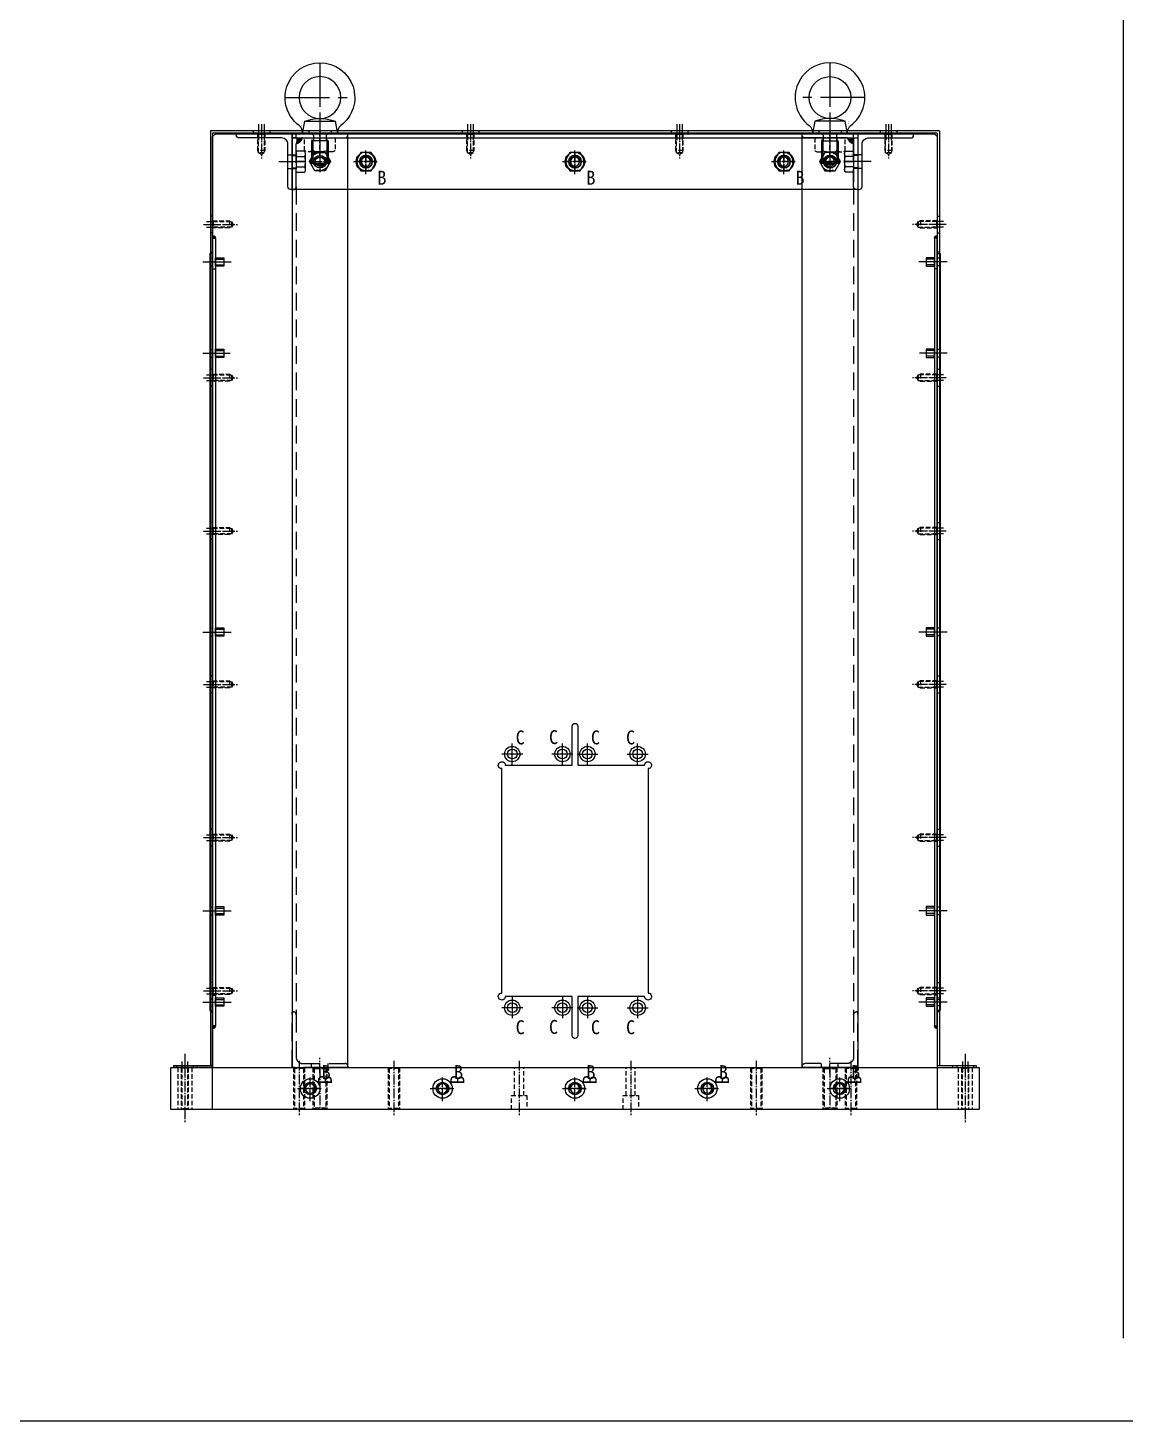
# Model space of a CAD drawing. Header units: millimetres. Extents: x 282 to 14566, y -4134 to 5341.
# Drawn here: x 6632 to 7420, y 472 to 1472 of the extents above; entities that cross this region are included whole.
import ezdxf
from ezdxf.enums import TextEntityAlignment as Align

# ---------------------------------------------------------------- set-up
doc = ezdxf.new("R2010")
doc.units = ezdxf.units.MM
for name, pattern in [('CENTER', [50.8, 31.75, -6.35, 6.35, -6.35]), ('CENTER1', [10, 7, -1, 1, -1]), ('HIDDEN', [9.525, 6.35, -3.175]), ('HIDDEN2', [4.7625, 3.175, -1.5875]), ('HIDDENX2', [19.05, 12.7, -6.35])]:
    doc.linetypes.add(name, pattern=pattern)
for name, color, linetype in [('BOM-T', 4, 'Continuous'), ('CENTER', 1, 'CENTER'), ('THIN', 3, 'Continuous')]:
    doc.layers.add(name, color=color, linetype=linetype)
doc.styles.add('HAN', font='')
doc.styles.get("Standard").update_dxf_attribs({"font": 'ISOCP.SHX', "bigfont": 'WHGTXT.SHX'})
doc.styles.get('HAN').set_extended_font_data('GulimChe')

# ---------------------------------------------------------------- blocks, each defined once
blk = doc.blocks.new('A$C6DBB1F85')
at = {"color": 251, "linetype": 'CENTER1'}
for p, q in [((5.68, 0), (-34.32, 0)), ((5.68, -68), (-34.32, -68)), ((5.68, -328), (-34.32, -328)), ((5.68, -396), (-34.32, -396))]:
    blk.add_line(p, q, dxfattribs=at)
at = {"color": 251, "linetype": 'HIDDEN2'}
for p, q in [((0.68, 4), (-29.32, 4)), ((0, 3.32), (-28.65, 3.32)), ((0.68, -4), (-29.32, -4)), ((0, -3.32), (-28.65, -3.32)), ((0.68, -64), (-29.32, -64)), ((0, -64.68), (-28.65, -64.68)), ((0.68, -72), (-29.32, -72)), ((0, -71.32), (-28.65, -71.32)), ((0.68, -324), (-29.32, -324)), ((0, -324.68), (-28.65, -324.68)), ((0.68, -332), (-29.32, -332)), ((0, -331.32), (-28.65, -331.32)), ((0.68, -392), (-29.32, -392)), ((0, -392.68), (-28.65, -392.68)), ((0, -399.32), (-28.65, -399.32)), ((0.68, -400), (-29.32, -400))]:
    blk.add_line(p, q, dxfattribs=at)
for points in [[(-29.32, 4), (-28.65, 3.32), (-28.65, -3.32), (-29.32, -4)], [(0.68, 4), (0, 3.32), (0, -3.32), (0.68, -4)], [(-29.32, -64), (-28.65, -64.68), (-28.65, -71.32), (-29.32, -72)], [(0.68, -64), (0, -64.68), (0, -71.32), (0.68, -72)], [(-29.32, -324), (-28.65, -324.68), (-28.65, -331.32), (-29.32, -332)], [(0.68, -324), (0, -324.68), (0, -331.32), (0.68, -332)], [(-29.32, -392), (-28.65, -392.68), (-28.65, -399.32), (-29.32, -400)], [(0.68, -392), (0, -392.68), (0, -399.32), (0.68, -400)]]:
    blk.add_lwpolyline(points, dxfattribs=at)
blk = doc.blocks.new('A$C45F8230B')
at = {"color": 6, "linetype": 'HIDDEN2'}
for p, q in [((0.81, 5), (-29.19, 5)), ((0, 4.19), (-28.38, 4.19)), ((0.81, -5), (-29.19, -5)), ((0, -4.19), (-28.38, -4.19)), ((0.81, -361), (-29.19, -361)), ((0, -361.81), (-28.38, -361.81)), ((0.81, -371), (-29.19, -371)), ((0, -370.19), (-28.38, -370.19))]:
    blk.add_line(p, q, dxfattribs=at)
at = {"color": 6, "linetype": 'CENTER1'}
for p, q in [((0.81, 0), (-29.19, 0)), ((0.81, -366), (-29.19, -366))]:
    blk.add_line(p, q, dxfattribs=at)
at = {"color": 6, "linetype": 'HIDDEN2'}
for points in [[(-29.19, 5), (-28.38, 4.19), (-28.38, -4.19), (-29.19, -5)], [(0.81, 5), (0, 4.19), (0, -4.19), (0.81, -5)], [(-29.19, -361), (-28.38, -361.81), (-28.38, -370.19), (-29.19, -371)], [(0.81, -361), (0, -361.81), (0, -370.19), (0.81, -371)]]:
    blk.add_lwpolyline(points, dxfattribs=at)
blk = doc.blocks.new('A$C3AAF212B')
at = {"color": 1, "linetype": 'CENTER1'}
for p, q in [((40, 280), (-10, 280)), ((8, 190), (22, 190)), ((15, 197), (15, 183)), ((15, 102), (15, 88)), ((8, 95), (22, 95)), ((35, 40), (-5, 40)), ((8, 0), (22, 0)), ((15, 7), (15, -7)), ((35, -40), (-5, -40)), ((15, -88), (15, -102)), ((8, -95), (22, -95)), ((15, -183), (15, -197)), ((8, -190), (22, -190)), ((40, -280), (-10, -280))]:
    blk.add_line(p, q, dxfattribs=at)
at = {"linetype": 'HIDDEN2'}
for p, q in [((30, 285), (0, 285)), ((30, 282.5), (0, 282.5)), ((29.57, 282.07), (0.43, 282.07)), ((30, 277.5), (0, 277.5)), ((30, 275), (0, 275)), ((29.57, 277.93), (0.43, 277.93)), ((10, 43.3), (30, 43.3)), ((10, 36.7), (30, 36.7)), ((10, -36.7), (30, -36.7)), ((10, -43.3), (30, -43.3)), ((30, -275), (0, -275)), ((30, -277.5), (0, -277.5)), ((29.57, -277.93), (0.43, -277.93)), ((30, -282.5), (0, -282.5)), ((30, -285), (0, -285)), ((29.57, -282.07), (0.43, -282.07))]:
    blk.add_line(p, q, dxfattribs=at)
at = {"color": 2, "ltscale": 10}
blk.add_lwpolyline([(0, -290), (30, -290), (30, 290), (0, 290)], close=True, dxfattribs=at)
at = {"linetype": 'HIDDEN2'}
for points in [[(0, 277.5), (0.43, 277.93), (0.43, 282.07), (0, 282.5)], [(30, 277.5), (29.57, 277.93), (29.57, 282.07), (30, 282.5)], [(0, 34.5), (10, 34.5), (10, 45.5), (0, 45.5)], [(0, -45.5), (10, -45.5), (10, -34.5), (0, -34.5)], [(0, -277.5), (0.43, -277.93), (0.43, -282.07), (0, -282.5)], [(30, -277.5), (29.57, -277.93), (29.57, -282.07), (30, -282.5)]]:
    blk.add_lwpolyline(points, dxfattribs=at)
at = {"ltscale": 10}
for centre in [(15, 190), (15, 95), (15, 0), (15, -95), (15, -190)]:
    blk.add_circle(centre, 3.32, dxfattribs=at)
at = {"layer": 'THIN', "ltscale": 10}
for centre in [(15, 190), (15, 95), (15, 0), (15, -95), (15, -190)]:
    blk.add_arc(centre, 4, 255, 165, dxfattribs=at)
for name, p in [('A$C6DBB1F85', (29.32, 198)), ('A$C45F8230B', (29.19, 183))]:
    blk.add_blockref(name, p)
at = {"color": 3, "style": 'HAN'}
for p in [(18.08, 195.59), (18.08, 100.59), (18.08, 5.59), (18.08, -89.41), (18.08, -184.41)]:
    blk.add_text('B', height=10, dxfattribs=at).set_placement(p)
blk = doc.blocks.new('A$C253F4690')
at = {"color": 2, "linetype": 'HIDDEN2'}
for p, q in [((-5.48, -9.15), (-5.48, 0)), ((0, -13), (0, 3)), ((5.48, -9.15), (5.48, 0)), ((-8.23, -10), (8.23, -10))]:
    blk.add_line(p, q, dxfattribs=at)
blk.add_lwpolyline([(-10.97, 0), (-10.97, -9.15, 0.309401), (-5.48, -9.15, 0.154701), (5.48, -9.15, 0.309401), (10.97, -9.15), (10.97, 0), (-10.97, 0)], format="xyb", dxfattribs=at)
blk = doc.blocks.new('A$C5742324B')
for p, q in [((10.91, 9), (-10.91, 9)), ((-6, -5), (6, -5)), ((-6, -5), (-6, -21.05)), ((6, -5), (6, -21.05)), ((6, -21.05), (-6, -21.05))]:
    blk.add_line(p, q)
for points in [[(12.5, 0, -0.237131), (14.92, 5.94, 3.020253), (-14.92, 5.94, -0.237131), (-12.5, 0)], [(-4.7, -5), (-4.7, -1.4, 0.414214), (-6.1, 0)], [(6.1, 0, 0.414214), (4.7, -1.4), (4.7, -5)], [(6, -21.05, -0.157869), (-6, -21.05)]]:
    blk.add_lwpolyline(points, format="xyb")
blk.add_lwpolyline([(10.91, 9, 0.183318), (-10.91, 9), (-12.5, 0), (12.5, 0)], format="xyb", close=True)
blk.add_circle((0, 26), 15)
at = {"layer": 'CENTER'}
for p, q in [((0, 51), (0, -22)), ((25, 26), (-25, 26))]:
    blk.add_line(p, q, dxfattribs=at)
at = {"layer": 'THIN'}
for points in [[(-5.05, -5), (-5.05, -21.05)], [(5.05, -5), (5.05, -21.05)]]:
    blk.add_lwpolyline(points, dxfattribs=at)
at = {"layer": 'BOM-T', "color": 4}
blk.add_text('M12X1.75-22L', height=0.6, rotation=270, dxfattribs=at).set_placement((13.2, 9), align=Align.MIDDLE_LEFT)
blk = doc.blocks.new('A$C45832701')
at = {"color": 1, "linetype": 'CENTER1'}
for p, q in [((-24, 650), (-13, 650)), ((-7.51, 650), (7.51, 650)), ((0, 656.5), (0, 643.5)), ((0, -4), (0, 7))]:
    blk.add_line(p, q, dxfattribs=at)
at = {"color": 2, "linetype": 'HIDDEN2'}
for p, q in [((-20, 655), (-17, 655)), ((-20, 645), (-17, 645)), ((-6, 0), (-6, 3)), ((6, 0), (6, 3))]:
    blk.add_line(p, q, dxfattribs=at)
at = {"color": 2, "linetype": 'HIDDENX2'}
blk.add_line((-17, 632), (-17, 38), dxfattribs=at)
for points in [[(-20, 670), (-20, 630), (-19, 630, 0.414214), (-17, 632), (-17, 662.5, -0.414214), (-12.5, 667), (18, 667, 0.414214), (20, 669), (20, 670)], [(-20, 0), (-20, 40), (-19, 40, -0.414214), (-17, 38), (-17, 7.5, 0.414214), (-12.5, 3), (18, 3, -0.414214), (20, 1), (20, 0)]]:
    blk.add_lwpolyline(points, format="xyb", close=True, dxfattribs=at)
at = {"color": 4}
blk.add_lwpolyline([(20, 0), (20, 670), (-20, 670), (-20, 0)], close=True, dxfattribs=at)
at = {"color": 2, "linetype": 'HIDDENX2'}
blk.add_lwpolyline([(3.75, 643.5), (-3.75, 643.5), (-7.51, 650), (-3.75, 656.5), (3.75, 656.5), (7.51, 650), (3.75, 643.5)], dxfattribs=at)
blk.add_circle((0, 650), 6.5, dxfattribs=at)
at = {"color": 4}
blk.add_circle((0, 650), 4.5, dxfattribs=at)
blk.add_circle((0, 650), 3.32)
at = {"layer": 'THIN'}
blk.add_arc((0, 650), 4, 255, 165, dxfattribs=at)
at = {"xscale": -1}
for name, p in [('A$C5742324B', (0, 670)), ('A$C253F4690', (0, 667))]:
    blk.add_blockref(name, p, dxfattribs=at)
blk = doc.blocks.new('A$C59CC2664')
at = {"color": 3}
blk.add_line((-20, 17), (386, 17), dxfattribs=at)
at = {"color": 1, "linetype": 'CENTER1'}
for p, q in [((-7.5, 0), (7.5, 0)), ((0, 7.5), (0, -7.5)), ((358.5, 0), (373.5, 0)), ((366, 7.5), (366, -7.5))]:
    blk.add_line(p, q, dxfattribs=at)
at = {"color": 3}
blk.add_lwpolyline([(386, -20), (-20, -20), (-20, 20), (386, 20)], close=True, dxfattribs=at)
for centre in [(0, 0), (366, 0)]:
    blk.add_circle(centre, 4.5, dxfattribs=at)
blk = doc.blocks.new('A$C3DA20913')
h = blk.add_hatch(color=256)
h.dxf.hatch_style = 1
h.paths.add_polyline_path([(-350, 13, 0.414214), (-346, 17), (-350, 17)])
h = blk.add_hatch(color=256)
h.dxf.hatch_style = 1
h.paths.add_polyline_path([(46, 17), (50, 17), (50, 13, -0.414214)])
at = {"color": 3}
for p, q in [((-350, 20), (50, 20)), ((-350, 17), (-350, 20)), ((50, 17), (50, 20)), ((-353, 17), (-353, -20)), ((-350, 17), (-353, 17)), ((50, 17), (53, 17)), ((53, -20), (53, 17)), ((-353, -20), (53, -20))]:
    blk.add_line(p, q, dxfattribs=at)
at = {"color": 2, "linetype": 'HIDDENX2'}
for p, q in [((50, 17), (-350, 17)), ((-350, 17), (-350, -20)), ((50, -20), (50, 17)), ((-350, 3.75), (-344.08, 3.75)), ((-343.5, 5.63), (-343.5, -5.63)), ((43.5, 5.63), (43.5, -5.63)), ((50, 3.75), (44.08, 3.75)), ((-350, -3.75), (-344.08, -3.75)), ((50, -3.75), (44.08, -3.75))]:
    blk.add_line(p, q, dxfattribs=at)
at = {"color": 1, "linetype": 'CENTER1'}
for p, q in [((-359.54, 0), (-343.46, 0)), ((-307.51, 0), (-292.49, 0)), ((-300, 6.5), (-300, -6.5)), ((-157.51, 0), (-142.49, 0)), ((-150, 6.5), (-150, -6.5)), ((-7.51, 0), (7.51, 0)), ((0, 6.5), (0, -6.5)), ((59.54, 0), (43.46, 0))]:
    blk.add_line(p, q, dxfattribs=at)
at = {"color": 2, "linetype": 'HIDDEN2'}
for p, q in [((-353, 4.5), (-350, 4.5)), ((53, 4.5), (50, 4.5)), ((-353, -4.5), (-350, -4.5)), ((53, -4.5), (50, -4.5))]:
    blk.add_line(p, q, dxfattribs=at)
at = {"color": 2, "linetype": 'HIDDENX2'}
for points in [[(-350, 7.51), (-350, -7.51), (-344.08, -7.51, 0.309401), (-344.08, -3.75, 0.154701), (-344.08, 3.75, 0.309401), (-344.08, 7.51)], [(50, 7.51), (50, -7.51), (44.08, -7.51, -0.309401), (44.08, -3.75, -0.154701), (44.08, 3.75, -0.309401), (44.08, 7.51)]]:
    blk.add_lwpolyline(points, format="xyb", close=True, dxfattribs=at)
for points in [[(-296.25, -6.5), (-303.75, -6.5), (-307.51, 0), (-303.75, 6.5), (-296.25, 6.5), (-292.49, 0), (-296.25, -6.5)], [(-146.25, -6.5), (-153.75, -6.5), (-157.51, 0), (-153.75, 6.5), (-146.25, 6.5), (-142.49, 0), (-146.25, -6.5)], [(3.75, -6.5), (-3.75, -6.5), (-7.51, 0), (-3.75, 6.5), (3.75, 6.5), (7.51, 0), (3.75, -6.5)]]:
    blk.add_lwpolyline(points, dxfattribs=at)
for centre in [(-300, 0), (-150, 0), (0, 0)]:
    blk.add_circle(centre, 6.5, dxfattribs=at)
at = {"color": 3}
for centre in [(-300, 0), (-150, 0), (0, 0)]:
    blk.add_circle(centre, 4.5, dxfattribs=at)
for centre in [(-300, 0), (-150, 0), (0, 0)]:
    blk.add_circle(centre, 3.32)
at = {"color": 2, "linetype": 'HIDDENX2'}
for centre, start, end in [((-350, 17), 270, 0), ((50, 17), 180, 270)]:
    blk.add_arc(centre, 4, start, end, dxfattribs=at)
at = {"layer": 'CENTER'}
for p, q in [((-343.5, 0), (-350, 0)), ((43.5, 0), (50, 0))]:
    blk.add_line(p, q, dxfattribs=at)
at = {"layer": 'THIN'}
for centre in [(-300, 0), (-150, 0), (0, 0)]:
    blk.add_arc(centre, 4, 255, 165, dxfattribs=at)
at = {"color": 2, "linetype": 'HIDDENX2'}
blk.add_text('M8X1.25 (Type 1)', height=0.6, dxfattribs=at).set_placement((45.84, 5.32), align=Align.MIDDLE_LEFT)
at = {"layer": 'BOM-T', "color": 4}
blk.add_text('M8X1.25 (Type 1)', height=0.6, rotation=180, dxfattribs=at).set_placement((-345.84, 5.2), align=Align.MIDDLE_LEFT)
blk = doc.blocks.new('A$C11A54ADD')
at = {"color": 1, "linetype": 'CENTER1'}
blk.add_line((9.54, 0), (-6.54, 0), dxfattribs=at)
at = {"color": 2, "linetype": 'HIDDEN2'}
for p, q in [((3, 5), (0, 5)), ((3, -5), (0, -5))]:
    blk.add_line(p, q, dxfattribs=at)
at = {"color": 3}
blk.add_lwpolyline([(0, 20), (0, -20), (1, -20, 0.414214), (3, -18), (3, 12.5, -0.414214), (7.5, 17), (38, 17, 0.414214), (40, 19), (40, 20)], format="xyb", close=True, dxfattribs=at)
blk = doc.blocks.new('A$C1D2B0D02')
at = {"color": 1, "linetype": 'CENTER1'}
for p, q in [((-225, 688), (-225, 667.21)), ((-75, 688), (-75, 667.21)), ((75, 688), (75, 667.21)), ((225, 688), (225, 667.21)), ((-150, 656), (-150, 674)), ((0, 656), (0, 674)), ((150, 656), (150, 674)), ((-159, 665), (-141, 665)), ((-9, 665), (9, 665)), ((141, 665), (159, 665)), ((-263, 620), (-242.21, 620)), ((263, 620), (242.21, 620)), ((-263, 510), (-242.21, 510)), ((263, 510), (242.21, 510)), ((-263, 400), (-242.21, 400)), ((263, 400), (242.21, 400)), ((-263, 290), (-242.21, 290)), ((263, 290), (242.21, 290)), ((-263, 180), (-242.21, 180)), ((263, 180), (242.21, 180)), ((-263, 70), (-242.21, 70)), ((263, 70), (242.21, 70)), ((-199, 0), (-181, 0)), ((-190, -9), (-190, 9)), ((-104, 0), (-86, 0)), ((-95, -9), (-95, 9)), ((-9, 0), (9, 0)), ((0, -9), (0, 9)), ((86, 0), (104, 0)), ((95, -9), (95, 9)), ((181, 0), (199, 0)), ((190, -9), (190, 9))]:
    blk.add_line(p, q, dxfattribs=at)
at = {"color": 2, "linetype": 'HIDDEN2'}
for p, q in [((-222.5, 673), (-227.5, 673)), ((-222.93, 671.4), (-227.07, 671.4)), ((-72.5, 673), (-77.5, 673)), ((-72.93, 671.4), (-77.07, 671.4)), ((77.5, 673), (72.5, 673)), ((77.07, 671.4), (72.93, 671.4)), ((227.5, 673), (222.5, 673)), ((227.07, 671.4), (222.93, 671.4)), ((-248, 622.5), (-248, 617.5)), ((-246.4, 622.07), (-246.4, 617.93)), ((246.4, 622.07), (246.4, 617.93)), ((248, 622.5), (248, 617.5)), ((-248, 512.5), (-248, 507.5)), ((-246.4, 512.07), (-246.4, 507.93)), ((246.4, 512.07), (246.4, 507.93)), ((248, 512.5), (248, 507.5)), ((-248, 402.5), (-248, 397.5)), ((-246.4, 402.07), (-246.4, 397.93)), ((246.4, 402.07), (246.4, 397.93)), ((248, 402.5), (248, 397.5)), ((-248, 292.5), (-248, 287.5)), ((-246.4, 292.07), (-246.4, 287.93)), ((246.4, 292.07), (246.4, 287.93)), ((248, 292.5), (248, 287.5)), ((-248, 182.5), (-248, 177.5)), ((-246.4, 182.07), (-246.4, 177.93)), ((246.4, 182.07), (246.4, 177.93)), ((248, 182.5), (248, 177.5)), ((-248, 72.5), (-248, 67.5)), ((-246.4, 72.07), (-246.4, 67.93)), ((246.4, 72.07), (246.4, 67.93)), ((248, 72.5), (248, 67.5))]:
    blk.add_line(p, q, dxfattribs=at)
at = {"color": 1, "linetype": 'CENTER'}
for p, q in [((-37.5, 240), (-52.5, 240)), ((-45, 232.5), (-45, 247.5)), ((-1.5, 240), (-16.5, 240)), ((-9, 232.5), (-9, 247.5)), ((1.5, 240), (16.5, 240)), ((9, 232.5), (9, 247.5)), ((37.5, 240), (52.5, 240)), ((45, 232.5), (45, 247.5)), ((-45, 65.5), (-45, 50.5)), ((-9, 65.5), (-9, 50.5)), ((9, 65.5), (9, 50.5)), ((45, 65.5), (45, 50.5)), ((-37.5, 58), (-52.5, 58)), ((-1.5, 58), (-16.5, 58)), ((1.5, 58), (16.5, 58)), ((37.5, 58), (52.5, 58))]:
    blk.add_line(p, q, dxfattribs=at)
at = {"color": 150}
blk.add_lwpolyline([(-258, 685), (258, 685), (260, 683), (260, -15), (-260, -15), (-260, 683)], close=True, dxfattribs=at)
at = {"color": 2, "linetype": 'HIDDEN2'}
for points in [[(-227.07, 672.25), (-227.5, 673), (-227.5, 685)], [(-222.5, 685), (-222.93, 684.57), (-227.07, 684.57), (-227.5, 685)], [(-222.93, 684.57), (-222.93, 671.4), (-225, 670.21), (-227.07, 671.4), (-227.07, 684.57)], [(-222.5, 685), (-222.5, 673), (-222.93, 672.25)], [(-77.07, 672.25), (-77.5, 673), (-77.5, 685)], [(-72.5, 685), (-72.93, 684.57), (-77.07, 684.57), (-77.5, 685)], [(-72.93, 684.57), (-72.93, 671.4), (-75, 670.21), (-77.07, 671.4), (-77.07, 684.57)], [(-72.5, 685), (-72.5, 673), (-72.93, 672.25)], [(72.93, 672.25), (72.5, 673), (72.5, 685)], [(77.5, 685), (77.07, 684.57), (72.93, 684.57), (72.5, 685)], [(77.07, 684.57), (77.07, 671.4), (75, 670.21), (72.93, 671.4), (72.93, 684.57)], [(77.5, 685), (77.5, 673), (77.07, 672.25)], [(222.93, 672.25), (222.5, 673), (222.5, 685)], [(227.5, 685), (227.07, 684.57), (222.93, 684.57), (222.5, 685)], [(227.07, 684.57), (227.07, 671.4), (225, 670.21), (222.93, 671.4), (222.93, 684.57)], [(227.5, 685), (227.5, 673), (227.07, 672.25)], [(-260, 622.5), (-248, 622.5), (-247.25, 622.07)], [(-260, 622.5), (-259.57, 622.07), (-259.57, 617.93), (-260, 617.5)], [(-259.57, 622.07), (-246.4, 622.07), (-245.21, 620), (-246.4, 617.93), (-259.57, 617.93)], [(259.57, 622.07), (246.4, 622.07), (245.21, 620), (246.4, 617.93), (259.57, 617.93)], [(260, 622.5), (248, 622.5), (247.25, 622.07)], [(260, 622.5), (259.57, 622.07), (259.57, 617.93), (260, 617.5)], [(-247.25, 617.93), (-248, 617.5), (-260, 617.5)], [(247.25, 617.93), (248, 617.5), (260, 617.5)], [(-260, 512.5), (-248, 512.5), (-247.25, 512.07)], [(-260, 512.5), (-259.57, 512.07), (-259.57, 507.93), (-260, 507.5)], [(-259.57, 512.07), (-246.4, 512.07), (-245.21, 510), (-246.4, 507.93), (-259.57, 507.93)], [(259.57, 512.07), (246.4, 512.07), (245.21, 510), (246.4, 507.93), (259.57, 507.93)], [(260, 512.5), (248, 512.5), (247.25, 512.07)], [(260, 512.5), (259.57, 512.07), (259.57, 507.93), (260, 507.5)], [(-247.25, 507.93), (-248, 507.5), (-260, 507.5)], [(247.25, 507.93), (248, 507.5), (260, 507.5)], [(-260, 402.5), (-248, 402.5), (-247.25, 402.07)], [(-260, 402.5), (-259.57, 402.07), (-259.57, 397.93), (-260, 397.5)], [(-259.57, 402.07), (-246.4, 402.07), (-245.21, 400), (-246.4, 397.93), (-259.57, 397.93)], [(259.57, 402.07), (246.4, 402.07), (245.21, 400), (246.4, 397.93), (259.57, 397.93)], [(260, 402.5), (248, 402.5), (247.25, 402.07)], [(260, 402.5), (259.57, 402.07), (259.57, 397.93), (260, 397.5)], [(-247.25, 397.93), (-248, 397.5), (-260, 397.5)], [(247.25, 397.93), (248, 397.5), (260, 397.5)], [(-260, 292.5), (-248, 292.5), (-247.25, 292.07)], [(-260, 292.5), (-259.57, 292.07), (-259.57, 287.93), (-260, 287.5)], [(-259.57, 292.07), (-246.4, 292.07), (-245.21, 290), (-246.4, 287.93), (-259.57, 287.93)], [(259.57, 292.07), (246.4, 292.07), (245.21, 290), (246.4, 287.93), (259.57, 287.93)], [(260, 292.5), (248, 292.5), (247.25, 292.07)], [(260, 292.5), (259.57, 292.07), (259.57, 287.93), (260, 287.5)], [(-247.25, 287.93), (-248, 287.5), (-260, 287.5)], [(247.25, 287.93), (248, 287.5), (260, 287.5)], [(-260, 182.5), (-248, 182.5), (-247.25, 182.07)], [(-260, 182.5), (-259.57, 182.07), (-259.57, 177.93), (-260, 177.5)], [(-259.57, 182.07), (-246.4, 182.07), (-245.21, 180), (-246.4, 177.93), (-259.57, 177.93)], [(259.57, 182.07), (246.4, 182.07), (245.21, 180), (246.4, 177.93), (259.57, 177.93)], [(260, 182.5), (248, 182.5), (247.25, 182.07)], [(260, 182.5), (259.57, 182.07), (259.57, 177.93), (260, 177.5)], [(-247.25, 177.93), (-248, 177.5), (-260, 177.5)], [(247.25, 177.93), (248, 177.5), (260, 177.5)], [(-260, 72.5), (-248, 72.5), (-247.25, 72.07)], [(-260, 72.5), (-259.57, 72.07), (-259.57, 67.93), (-260, 67.5)], [(-259.57, 72.07), (-246.4, 72.07), (-245.21, 70), (-246.4, 67.93), (-259.57, 67.93)], [(259.57, 72.07), (246.4, 72.07), (245.21, 70), (246.4, 67.93), (259.57, 67.93)], [(260, 72.5), (248, 72.5), (247.25, 72.07)], [(260, 72.5), (259.57, 72.07), (259.57, 67.93), (260, 67.5)], [(-247.25, 67.93), (-248, 67.5), (-260, 67.5)], [(247.25, 67.93), (248, 67.5), (260, 67.5)]]:
    blk.add_lwpolyline(points, dxfattribs=at)
at = {"color": 150}
blk.add_lwpolyline([(2, 260), (2, 232), (50, 232, -2.414214), (52.5, 229.5), (52.5, 68.5, -2.414214), (50, 66), (2, 66), (2, 38, -1), (-2, 38), (-2, 66), (-50, 66, -2.414214), (-52.5, 68.5), (-52.5, 229.5, -2.414214), (-50, 232), (-2, 232), (-2, 260, -1)], format="xyb", close=True, dxfattribs=at)
for centre, radius in [((-150, 665), 7), ((0, 665), 7), ((150, 665), 7), ((-150, 665), 4.5), ((0, 665), 4.5), ((150, 665), 4.5), ((-45, 240), 5.5), ((-45, 240), 3.5), ((-9, 240), 5.5), ((-9, 240), 3.5), ((9, 240), 5.5), ((9, 240), 3.5), ((45, 240), 5.5), ((45, 240), 3.5), ((-45, 58), 5.5), ((-45, 58), 3.5), ((-9, 58), 5.5), ((-9, 58), 3.5), ((9, 58), 5.5), ((9, 58), 3.5), ((45, 58), 5.5), ((45, 58), 3.5), ((-190, 0), 7), ((-190, 0), 4.5), ((-95, 0), 7), ((-95, 0), 4.5), ((0, 0), 7), ((0, 0), 4.5), ((95, 0), 7), ((95, 0), 4.5), ((190, 0), 7), ((190, 0), 4.5)]:
    blk.add_circle(centre, radius, dxfattribs=at)
at = {"color": 6, "style": 'HAN'}
for s, p in [('B', (-141.75, 648.45)), ('B', (8.25, 648.45)), ('B', (158.25, 648.45)), ('C', (-42.5, 246.92)), ('C', (-18.59, 247.15)), ('C', (11.5, 246.92)), ('C', (36.69, 246.92)), ('C', (-42.5, 38.99)), ('C', (-18.59, 39.22)), ('C', (11.5, 38.99)), ('C', (36.69, 38.99)), ('B', (-181.75, 6.78)), ('B', (-86.75, 6.78)), ('B', (8.25, 6.78)), ('B', (103.25, 6.78)), ('B', (198.25, 6.78))]:
    blk.add_text(s, height=10, dxfattribs=at).set_placement(p)
blk = doc.blocks.new('A$C1A2F0240')
for p, q in [((2, 550), (8, 550)), ((2, 548), (8, 548)), ((2, 546), (8, 546)), ((2, 484.5), (8, 484.5)), ((2, 482.5), (8, 482.5)), ((2, 480.5), (8, 480.5)), ((2, 284.5), (8, 284.5)), ((2, 282.5), (8, 282.5)), ((2, 280.5), (8, 280.5)), ((2, 84.5), (8, 84.5)), ((2, 82.5), (8, 82.5)), ((2, 80.5), (8, 80.5)), ((2, 19), (8, 19)), ((2, 17), (8, 17)), ((2, 15), (8, 15))]:
    blk.add_line(p, q)
at = {"color": 1, "linetype": 'CENTER'}
for p, q in [((-2.74, 548), (13.2, 548)), ((-3.24, 482.5), (12.7, 482.5)), ((-2.74, 282.5), (13.2, 282.5)), ((-3.24, 82.5), (13.2, 82.5))]:
    blk.add_line(p, q, dxfattribs=at)
at = {"color": 2, "linetype": 'HIDDEN'}
for p, q in [((0, 543), (2, 543)), ((0, 22), (2, 22))]:
    blk.add_line(p, q, dxfattribs=at)
at = {"color": 1, "linetype": 'CENTER', "ltscale": 3}
blk.add_line((-3.24, 17), (13.2, 17), dxfattribs=at)
at = {"color": 3}
blk.add_lwpolyline([(0, 565), (2, 565), (2, 0), (0, 0)], close=True, dxfattribs=at)
for points in [[(2, 551), (8, 551), (8, 545), (2, 545)], [(2, 485.5), (8, 485.5), (8, 479.5), (2, 479.5)], [(2, 285.5), (8, 285.5), (8, 279.5), (2, 279.5)], [(2, 85.5), (8, 85.5), (8, 79.5), (2, 79.5)], [(2, 20), (8, 20), (8, 14), (2, 14)]]:
    blk.add_lwpolyline(points, close=True)
blk = doc.blocks.new('A$C63215B74')
h = blk.add_hatch(color=256)
h.dxf.hatch_style = 1
h.paths.add_polyline_path([(-548, 597, -0.414214), (-546, 595), (-548, 595)])
h = blk.add_hatch(color=256)
h.dxf.hatch_style = 1
h.paths.add_polyline_path([(-28, 597, 0.414214), (-30, 595), (-28, 595)])
h = blk.add_hatch(color=256)
h.dxf.hatch_style = 1
h.paths.add_polyline_path([(-548, 28, 0.414214), (-546, 30), (-548, 30)])
h = blk.add_hatch(color=256)
h.dxf.hatch_style = 1
h.paths.add_polyline_path([(-28, 28, -0.414214), (-30, 30), (-28, 30)])
at = {"color": 1, "linetype": 'CENTER'}
for p, q in [((-471, 685.24), (-471, 657.26)), ((-105, 685.24), (-105, 657.26)), ((-515, 677), (-515, 665.5)), ((-513, 677), (-513, 665.5)), ((-511, 677), (-511, 665.5)), ((-365, 677), (-365, 665.5)), ((-363, 677), (-363, 665.5)), ((-361, 677), (-361, 665.5)), ((-215, 677), (-215, 665.5)), ((-213, 677), (-213, 665.5)), ((-211, 677), (-211, 665.5)), ((-65, 677), (-65, 665.5)), ((-63, 677), (-63, 665.5)), ((-61, 677), (-61, 665.5)), ((-554.5, 605), (-543, 605)), ((-552.5, 607), (-545, 607)), ((-552.5, 603), (-545, 603)), ((-21.5, 605), (-33, 605)), ((-23.5, 607), (-31, 607)), ((-23.5, 603), (-31, 603)), ((-554.5, 495), (-543, 495)), ((-552.5, 497), (-545, 497)), ((-552.5, 493), (-545, 493)), ((-21.5, 495), (-33, 495)), ((-23.5, 497), (-31, 497)), ((-23.5, 493), (-31, 493)), ((-554.5, 385), (-543, 385)), ((-552.5, 387), (-545, 387)), ((-552.5, 383), (-545, 383)), ((-21.5, 385), (-33, 385)), ((-23.5, 387), (-31, 387)), ((-23.5, 383), (-31, 383)), ((-554.5, 275), (-543, 275)), ((-552.5, 277), (-545, 277)), ((-552.5, 273), (-545, 273)), ((-21.5, 275), (-33, 275)), ((-23.5, 277), (-31, 277)), ((-23.5, 273), (-31, 273)), ((-554.5, 165), (-543, 165)), ((-552.5, 167), (-545, 167)), ((-552.5, 163), (-545, 163)), ((-21.5, 165), (-33, 165)), ((-23.5, 167), (-31, 167)), ((-23.5, 163), (-31, 163)), ((-554.5, 55), (-543, 55)), ((-552.5, 57), (-545, 57)), ((-552.5, 53), (-545, 53)), ((-21.5, 55), (-33, 55)), ((-23.5, 57), (-31, 57)), ((-23.5, 53), (-31, 53)), ((-570, 4.5), (-570, -3)), ((-568, 6.5), (-568, -5)), ((-566, 4.5), (-566, -3)), ((-10, 4.5), (-10, -3)), ((-8, 6.5), (-8, -5)), ((-6, 4.5), (-6, -3))]:
    blk.add_line(p, q, dxfattribs=at)
at = {"color": 3}
for p, q in [((-549.5, 672), (-26.5, 672)), ((-549.5, 672), (-549.5, 1.5)), ((-548, 670.5), (-28, 670.5)), ((-548, 670.5), (-548, 0)), ((-28, 670.5), (-28, 0)), ((-26.5, 672), (-26.5, 1.5)), ((-576, 1.5), (-576, 0)), ((-548, 1.5), (-576, 1.5)), ((-548, 0), (-576, 0)), ((0, 1.5), (-28, 1.5)), ((-28, 0), (0, 0)), ((0, 1.5), (0, 0))]:
    blk.add_line(p, q, dxfattribs=at)
at = {"color": 2, "linetype": 'HIDDENX2'}
for p, q in [((-519, 672), (-519, 670.5)), ((-507, 672), (-507, 670.5)), ((-479, 672), (-479, 670.5)), ((-463, 672), (-463, 670.5)), ((-369, 672), (-369, 670.5)), ((-357, 672), (-357, 670.5)), ((-219, 672), (-219, 670.5)), ((-207, 672), (-207, 670.5)), ((-113, 672), (-113, 670.5)), ((-97, 672), (-97, 670.5)), ((-69, 672), (-69, 670.5)), ((-57, 672), (-57, 670.5))]:
    blk.add_line(p, q, dxfattribs=at)
at = {"color": 2, "linetype": 'HIDDEN'}
for p, q in [((-548, 611), (-549.5, 611)), ((-28, 611), (-26.5, 611)), ((-548, 599), (-549.5, 599)), ((-28, 599), (-26.5, 599)), ((-549.5, 585), (-548, 585)), ((-26.5, 585), (-28, 585)), ((-548, 501), (-549.5, 501)), ((-28, 501), (-26.5, 501)), ((-548, 489), (-549.5, 489)), ((-28, 489), (-26.5, 489)), ((-548, 391), (-549.5, 391)), ((-28, 391), (-26.5, 391)), ((-548, 379), (-549.5, 379)), ((-28, 379), (-26.5, 379)), ((-548, 281), (-549.5, 281)), ((-28, 281), (-26.5, 281)), ((-548, 269), (-549.5, 269)), ((-28, 269), (-26.5, 269)), ((-548, 171), (-549.5, 171)), ((-28, 171), (-26.5, 171)), ((-548, 159), (-549.5, 159)), ((-28, 159), (-26.5, 159)), ((-548, 61), (-549.5, 61)), ((-28, 61), (-26.5, 61)), ((-548, 49), (-549.5, 49)), ((-549.5, 40), (-548, 40)), ((-28, 49), (-26.5, 49)), ((-26.5, 40), (-28, 40)), ((-574, 1.5), (-574, 0)), ((-562, 1.5), (-562, 0)), ((-14, 1.5), (-14, 0)), ((-2, 1.5), (-2, 0))]:
    blk.add_line(p, q, dxfattribs=at)
at = {"color": 6, "linetype": 'HIDDEN'}
for p, q in [((-559, 1.5), (-559, 0)), ((-17, 1.5), (-17, 0))]:
    blk.add_line(p, q, dxfattribs=at)
for centre, start, end in [((-548, 595), 0, 90), ((-28, 595), 90, 180), ((-548, 30), 270, 0), ((-28, 30), 180, 270)]:
    blk.add_arc(centre, 2, start, end)
blk.add_blockref('A$C1A2F0240', (-548, 30))
at = {"xscale": -1}
blk.add_blockref('A$C1A2F0240', (-28, 30), dxfattribs=at)
blk = doc.blocks.new('A$C578054EA')
at = {"color": 1, "linetype": 'CENTER'}
for p, q in [((7, 0), (-5, 0)), ((7, -65.5), (-5, -65.5)), ((7, -265.5), (-5, -265.5)), ((7, -465.5), (-5, -465.5)), ((7, -531), (-5, -531))]:
    blk.add_line(p, q, dxfattribs=at)
at = {"color": 2, "linetype": 'HIDDEN'}
for p, q in [((2, 2.75), (0, 2.75)), ((2, -2.75), (0, -2.75)), ((2, -62.75), (0, -62.75)), ((2, -68.25), (0, -68.25)), ((2, -262.75), (0, -262.75)), ((2, -268.25), (0, -268.25)), ((2, -462.75), (0, -462.75)), ((2, -468.25), (0, -468.25)), ((2, -528.25), (0, -528.25)), ((2, -533.75), (0, -533.75))]:
    blk.add_line(p, q, dxfattribs=at)
at = {"color": 3}
blk.add_lwpolyline([(0, -537), (0, 6), (2, 6), (2, -537)], close=True, dxfattribs=at)

msp = doc.modelspace()

# ---------------------------------------------------------------- linework, layer by layer
at = {"color": 1}
msp.add_line((7418.514, 531.463), (7418.514, 2473.868), dxfattribs=at)
msp.add_lwpolyline([(5110.126, 2582.022), (9726.902, 2582.022), (9726.902, 472.022), (5110.126, 472.022)], close=True, dxfattribs=at)

# ---------------------------------------------------------------- block references
for name, p in [('A$C45832701', (6841.82, 725.631)), ('A$C1D2B0D02', (7024.82, 710.631)), ('A$C59CC2664', (6841.82, 1375.631)), ('A$C11A54ADD', (7227.82, 1375.631)), ('A$C578054EA', (7284.82, 1303.631))]:
    msp.add_blockref(name, p)
at = {"xscale": -1}
for name, p in [('A$C45832701', (7207.82, 725.631)), ('A$C63215B74', (6736.82, 725.631)), ('A$C11A54ADD', (6821.82, 1375.631)), ('A$C3DA20913', (6874.82, 1375.631)), ('A$C578054EA', (6764.82, 1303.631))]:
    msp.add_blockref(name, p, dxfattribs=at)
at = {"xscale": -1, "rotation": 270}
msp.add_blockref('A$C3AAF212B', (7024.82, 695.631), dxfattribs=at)

doc.saveas('drawing.dxf')
